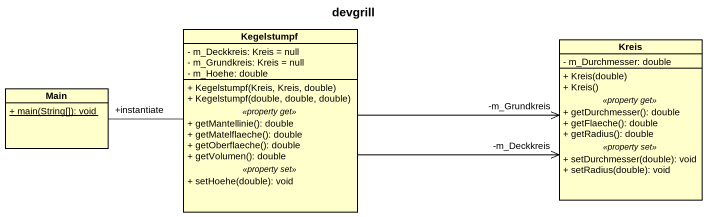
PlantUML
@startuml
title devgrill
hide circle
hide empty members
skinparam classAttributeIconSize 0
class Kegelstumpf {
  - m_Deckkreis: Kreis = null
  - m_Grundkreis: Kreis = null
  - m_Hoehe: double
  --
  + Kegelstumpf(Kreis, Kreis, double)
  + Kegelstumpf(double, double, double)
  .. <<property get>> ..
  + getMantellinie(): double
  + getMatelflaeche(): double
  + getOberflaeche(): double
  + getVolumen(): double
  .. <<property set>> ..
  + setHoehe(double): void
}
class Kreis {
  - m_Durchmesser: double
  --
  + Kreis(double)
  + Kreis()
  .. <<property get>> ..
  + getDurchmesser(): double
  + getFlaeche(): double
  + getRadius(): double
  .. <<property set>> ..
  + setDurchmesser(double): void
  + setRadius(double): void
}
class Main {
  {static} + main(String[]): void
}
Kegelstumpf -right-> "-m_Deckkreis" Kreis
Kegelstumpf -right-> "-m_Grundkreis" Kreis
Main "+instantiate" -right- Kegelstumpf
@enduml
